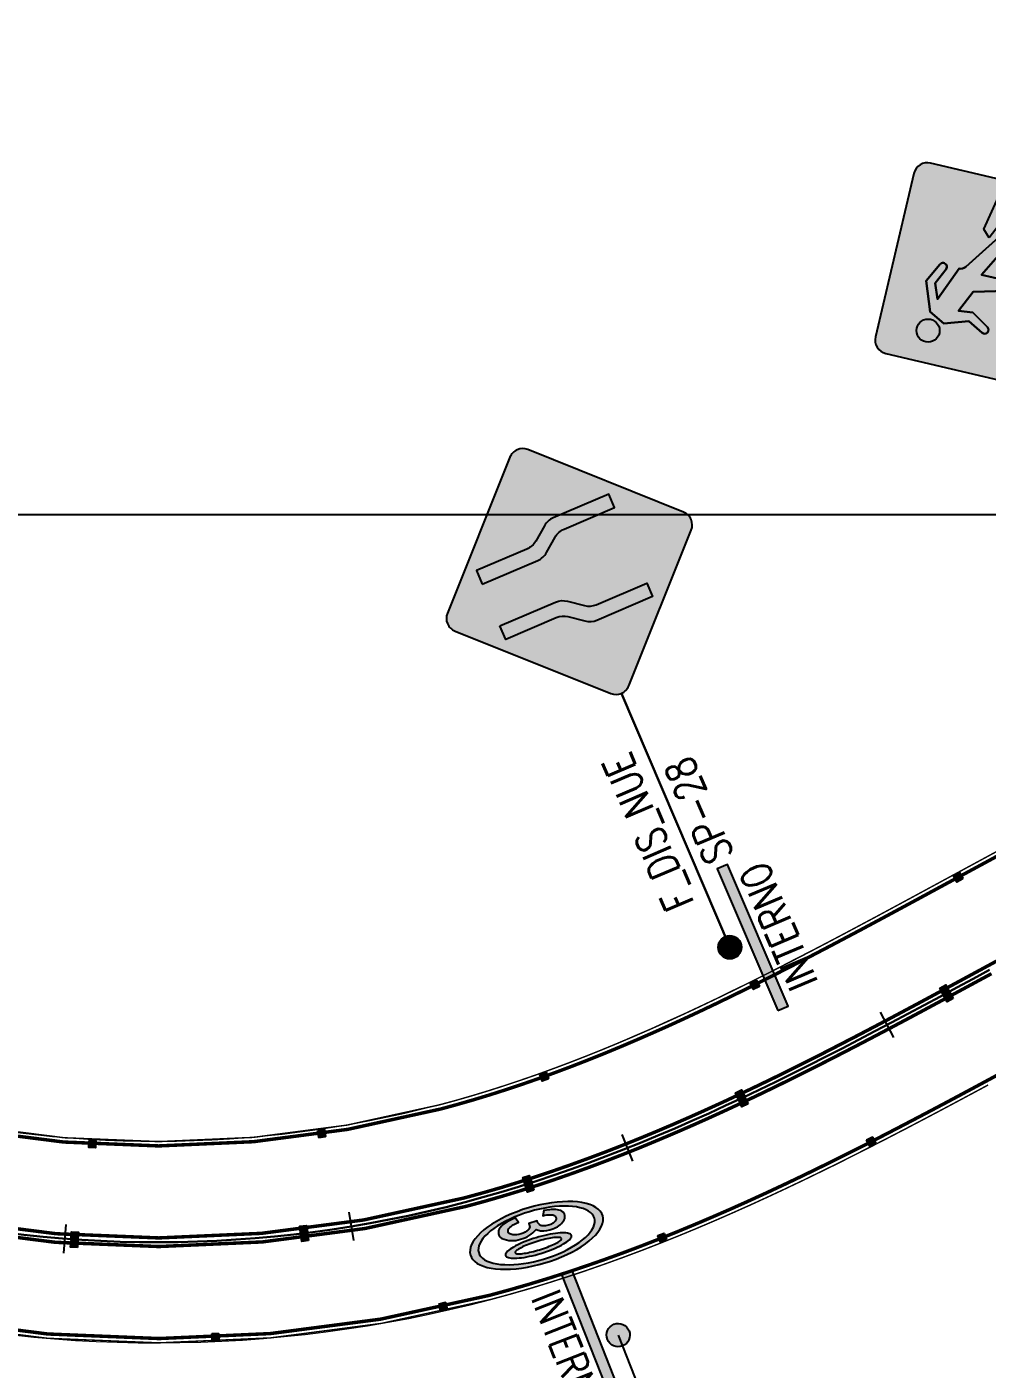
# Model space of a CAD drawing. Header units: metres. Extents: x 5050567 to 5051779, y 2427177 to 2427777.
# Drawn here: x 5051207.36 to 5051240.76, y 2427320.28 to 2427366.96 of the extents above; entities that cross this region are included whole.
import ezdxf
from ezdxf.enums import TextEntityAlignment as Align

# ---------------------------------------------------------------- set-up
doc = ezdxf.new("R2010")
doc.units = ezdxf.units.M
for name, color, linetype in [('C-ROAD-EJE PROYECTADO', 1, 'Continuous'), ('CVD-ALI-STA-MIN-CD', 7, 'Continuous'), ('FILL_NEGRO', 250, 'Continuous'), ('GEN-COORD-IMPAR', 8, 'Continuous'), ('GEN-COORD-PAR', 8, 'Continuous'), ('Sen_Horizontal', 250, 'Continuous'), ('Sen_Vert_Preventivas', 7, 'Continuous'), ('Sen_Vert_Reglamentarias', 7, 'Continuous'), ('SPI-C-ROAD-CNTR-N', 1, 'Continuous'), ('TACHAS', 7, 'Continuous')]:
    doc.layers.add(name, color=color, linetype=linetype)
doc.layers.add('SEN_BASE_DEM', color=7, linetype='Continuous', lineweight=13, true_color=0xffffff)
doc.styles.add('TEXTO_ACCION_FASE', font='romans.shx', dxfattribs={"width": 0.8})
doc.styles.add('TEXTO_SI-26', font='ARIALNB.TTF', dxfattribs={"width": 1.3, "height": 1})

# ---------------------------------------------------------------- blocks, each defined once
blk = doc.blocks.new('th-')
at = {"layer": 'TACHAS', "true_color": 0xffffff}
h = blk.add_hatch(color=7, dxfattribs=at)
h.dxf.hatch_style = 1
h.paths.add_polyline_path([(0, -0.118), (-0.236, -0.118), (-0.236, 0.118), (0, 0.118)])
at = {"layer": 'TACHAS'}
for points in [[(-0.005, 0.112), (-0.076, 0.102), (-0.076, 0.015), (-0.074, 0.013), (-0.005, 0.004)], [(-0.005, -0.002), (-0.076, 0.008), (-0.076, -0.081), (-0.005, -0.11)]]:
    blk.add_hatch(color=1, dxfattribs=at).paths.add_polyline_path(points)
at = {"layer": 'TACHAS', "color": 7, "lineweight": 0, "ltscale": 10}
blk.add_line((-0.076, 0.015), (-0.074, 0.013), dxfattribs=at)
at = {"layer": 'TACHAS', "color": 18, "lineweight": 30, "true_color": 0x000000}
blk.add_lwpolyline([(0, -0.118), (-0.236, -0.118), (-0.236, 0.118), (0, 0.118)], close=True, dxfattribs=at)
at = {"layer": 'TACHAS', "color": 18, "lineweight": 5, "true_color": 0x000000, "const_width": 0.0004}
for points in [[(-0.236, -0.118), (0, -0.118), (0, 0.118), (-0.236, 0.118)], [(-0.082, 0.107), (-0.154, 0.107), (-0.154, -0.085), (-0.082, -0.085)], [(-0.076, -0.081), (-0.005, -0.11), (-0.005, -0.002), (-0.076, 0.008)]]:
    blk.add_lwpolyline(points, close=True, dxfattribs=at)
at = {"layer": 'TACHAS', "color": 18, "lineweight": 5, "true_color": 0x000000}
for points, const_width in [([(-0.236, 0.118), (-0.154, 0.107)], 0.0004), ([(-0.231, 0.112), (-0.231, 0.004)], 0.000182), ([(-0.16, 0.102), (-0.16, 0.004), (-0.231, 0.004)], 0.0004), ([(0, 0.118), (-0.082, 0.107)], 0.0004), ([(-0.005, 0.004), (-0.005, 0.112), (-0.076, 0.102), (-0.076, 0.013), (-0.005, 0.004)], 0.0004), ([(-0.231, -0.11), (-0.231, -0.002), (-0.16, -0.002), (-0.16, -0.081)], 0.0004), ([(-0.231, -0.11), (-0.16, -0.081)], 0.0004), ([(0, -0.118), (-0.082, -0.085)], 0.0004)]:
    blk.add_lwpolyline(points, dxfattribs=dict(at, const_width=const_width))
for points in [[(-0.231, 0.112, 0.0004, 0.0004, 0), (-0.16, 0.102, 0.000182, 0.000182, 0)], [(-0.236, -0.118, 0.0004, 0.0004, 0), (-0.154, -0.085, 0.000182, 0.000182, 0)]]:
    blk.add_lwpolyline(points, format="xyseb", dxfattribs=at)
blk = doc.blocks.new('THAD')
at = {"layer": 'TACHAS'}
h = blk.add_hatch(color=50, dxfattribs=at)
h.paths.add_polyline_path([(-0.118, 0.261), (-0.118, 0.025), (0.118, 0.025), (0.118, 0.261), (0.036, 0.25), (0.036, 0.058), (-0.036, 0.058), (-0.036, 0.25)])
h.paths.add_polyline_path([(-0.042, 0.245), (-0.042, 0.146), (-0.113, 0.146), (-0.113, 0.254)], flags=16)
h.paths.add_polyline_path([(0.042, 0.245), (0.113, 0.254), (0.113, 0.146), (0.042, 0.156)], flags=16)
h.paths.add_polyline_path([(-0.042, 0.141), (-0.042, 0.061), (-0.113, 0.033), (-0.113, 0.141)], flags=16)
h.paths.add_polyline_path([(0.042, 0.15), (0.113, 0.141), (0.113, 0.033), (0.042, 0.061)], flags=16)
for color, points in [(50, [(0.036, 0.25), (0.118, 0.261), (-0.118, 0.261), (-0.036, 0.25)]), (40, [(-0.113, 0.146), (-0.042, 0.146), (-0.042, 0.245), (-0.113, 0.254)]), (40, [(-0.042, 0.141), (-0.113, 0.141), (-0.113, 0.033), (-0.042, 0.061)]), (40, [(0.042, 0.245), (0.042, 0.157), (0.044, 0.156), (0.113, 0.146), (0.113, 0.254)]), (40, [(0.042, 0.15), (0.042, 0.061), (0.113, 0.033), (0.113, 0.141)]), (50, [(0.036, -0.05), (0.118, -0.039), (-0.118, -0.039), (-0.036, -0.05)]), (40, [(-0.113, -0.154), (-0.042, -0.154), (-0.042, -0.055), (-0.113, -0.046)]), (40, [(-0.042, -0.159), (-0.113, -0.159), (-0.113, -0.267), (-0.042, -0.239)]), (40, [(0.042, -0.055), (0.042, -0.143), (0.044, -0.144), (0.113, -0.154), (0.113, -0.046)]), (40, [(0.042, -0.15), (0.042, -0.239), (0.113, -0.267), (0.113, -0.159)])]:
    blk.add_hatch(color=color, dxfattribs=at).paths.add_polyline_path(points)
for points in [[(-0.036, 0.25), (-0.036, 0.058), (0.036, 0.058), (0.036, 0.25)], [(-0.036, -0.05), (-0.036, -0.242), (0.036, -0.242), (0.036, -0.05)]]:
    blk.add_hatch(color=50, dxfattribs=at).paths.add_polyline_path(points, flags=17)
h = blk.add_hatch(color=50, dxfattribs=at)
h.paths.add_polyline_path([(-0.118, -0.039), (-0.118, -0.275), (0.118, -0.275), (0.118, -0.039), (0.036, -0.05), (0.036, -0.242), (-0.036, -0.242), (-0.036, -0.05)])
h.paths.add_polyline_path([(-0.042, -0.055), (-0.042, -0.154), (-0.113, -0.154), (-0.113, -0.046)], flags=16)
h.paths.add_polyline_path([(0.042, -0.055), (0.113, -0.046), (0.113, -0.154), (0.042, -0.144)], flags=16)
h.paths.add_polyline_path([(-0.042, -0.159), (-0.042, -0.239), (-0.113, -0.267), (-0.113, -0.159)], flags=16)
h.paths.add_polyline_path([(0.042, -0.15), (0.113, -0.159), (0.113, -0.267), (0.042, -0.239)], flags=16)
at = {"layer": 'TACHAS', "color": 7, "lineweight": 0, "ltscale": 10}
for p, q in [((0.042, 0.157), (0.044, 0.156)), ((0.042, -0.143), (0.044, -0.144))]:
    blk.add_line(p, q, dxfattribs=at)
at = {"layer": 'TACHAS', "color": 7, "true_color": 0xffffff}
for points in [[(0.118, 0.025), (-0.118, 0.025), (-0.118, 0.261), (0.118, 0.261)], [(0.118, -0.275), (-0.118, -0.275), (-0.118, -0.039), (0.118, -0.039)]]:
    blk.add_lwpolyline(points, close=True, dxfattribs=at)
at = {"layer": 'TACHAS', "color": 18, "lineweight": 0, "true_color": 0x000000, "const_width": 0.0004}
for points in [[(-0.118, 0.025), (0.118, 0.025), (0.118, 0.261), (-0.118, 0.261)], [(0.036, 0.25), (-0.036, 0.25), (-0.036, 0.058), (0.036, 0.058)], [(0.042, 0.061), (0.113, 0.033), (0.113, 0.141), (0.042, 0.15)], [(-0.118, -0.275), (0.118, -0.275), (0.118, -0.039), (-0.118, -0.039)], [(0.036, -0.05), (-0.036, -0.05), (-0.036, -0.242), (0.036, -0.242)], [(0.042, -0.239), (0.113, -0.267), (0.113, -0.159), (0.042, -0.15)]]:
    blk.add_lwpolyline(points, close=True, dxfattribs=at)
for points in [[(-0.118, 0.261), (-0.036, 0.25)], [(-0.118, 0.025), (-0.036, 0.058)], [(-0.042, 0.245), (-0.042, 0.146), (-0.113, 0.146)], [(-0.113, 0.033), (-0.113, 0.141), (-0.042, 0.141), (-0.042, 0.061)], [(-0.113, 0.033), (-0.042, 0.061)], [(0.118, 0.261), (0.036, 0.25)], [(0.118, 0.025), (0.036, 0.058)], [(0.113, 0.146), (0.113, 0.254), (0.042, 0.245), (0.042, 0.156), (0.113, 0.146)], [(-0.118, -0.039), (-0.036, -0.05)], [(-0.118, -0.275), (-0.036, -0.242)], [(-0.042, -0.055), (-0.042, -0.154), (-0.113, -0.154)], [(-0.113, -0.267), (-0.113, -0.159), (-0.042, -0.159), (-0.042, -0.239)], [(-0.113, -0.267), (-0.042, -0.239)], [(0.118, -0.039), (0.036, -0.05)], [(0.118, -0.275), (0.036, -0.242)], [(0.113, -0.154), (0.113, -0.046), (0.042, -0.055), (0.042, -0.144), (0.113, -0.154)]]:
    blk.add_lwpolyline(points, dxfattribs=at)
at = {"layer": 'TACHAS', "color": 18, "lineweight": 0, "true_color": 0x000000}
for points in [[(-0.113, 0.254, 0.0004, 0.0004, 0), (-0.042, 0.245, 0.000182, 0.000182, 0)], [(-0.113, -0.046, 0.0004, 0.0004, 0), (-0.042, -0.055, 0.000182, 0.000182, 0)]]:
    blk.add_lwpolyline(points, format="xyseb", dxfattribs=at)
blk = doc.blocks.new('*U71')
h = blk.add_hatch(color=1)
edge = h.paths.add_edge_path(flags=17)
edge.add_arc((21.638, -0.001), 4.717, 0, 360)
edge = h.paths.add_edge_path()
edge.add_arc((21.638, -0.001), 5.967, 0, 360)
at = {"true_color": 0xffffff}
blk.add_hatch(color=7, dxfattribs=at).paths.add_polyline_path([(16.921, -0.001, 1), (26.354, -0.001, 1)])
h = blk.add_hatch(color=250)
edge = h.paths.add_edge_path()
edge.add_ellipse((0, 0), major_axis=(-0.358, 0.358), ratio=1, start_angle=225, end_angle=225)
blk.add_hatch(color=250).paths.add_polyline_path([(3.351, -0.833), (-3.351, -0.833), (-3.351, -1.326), (3.351, -1.326)])
at = {"color": 250}
blk.add_lwpolyline([(0, 0), (15.671, 0)], dxfattribs=at)
blk.add_lwpolyline([(-3.351, -0.833), (-3.351, -1.326), (3.351, -1.326), (3.351, -0.833)], close=True, dxfattribs=at)
at = {"color": 1}
for radius in [5.967, 4.717]:
    blk.add_circle((21.638, -0.001), radius, dxfattribs=at)
at = {"color": 250}
blk.add_ellipse((0, 0), major_axis=(-0.358, 0.358), ratio=1, start_param=3.926991, end_param=10.210176, dxfattribs=at)
at = {"style": 'TEXTO_ACCION_FASE', "width": 0.8}
blk.add_text('SR-30', height=1.3, dxfattribs=at).set_placement((7.835, -1.2), align=Align.MIDDLE_CENTER)
for tag, p in [('FASE_ACCION', (7.835, 1.396)), ('INTERNO', (0, -2.3))]:
    blk.add_attdef(tag, text='', height=1.3, dxfattribs=at).set_placement(p, align=Align.MIDDLE_CENTER)
at = {"color": 18, "true_color": 0x000000, "style": 'TEXTO_SI-26'}
blk.add_attdef('VELOCIDAD', text='', height=4, dxfattribs=at).set_placement((21.638, -0.001), align=Align.MIDDLE_CENTER)
blk = doc.blocks.new('*U67')
at = {"layer": 'Sen_Horizontal', "true_color": 0xffffff}
h = blk.add_hatch(color=7, dxfattribs=at)
h.dxf.hatch_style = 1
edge = h.paths.add_edge_path()
edge.add_ellipse((115.884, -301.366), major_axis=(0, 2.4), ratio=0.416667, start_angle=0, end_angle=360)
edge = h.paths.add_edge_path(flags=16)
edge.add_ellipse((115.884, -301.366), major_axis=(0, 2.1), ratio=0.409524, start_angle=0, end_angle=360)
h = blk.add_hatch(color=7, dxfattribs=at)
h.dxf.hatch_style = 1
h.paths.add_polyline_path([(115.327, -300.279, 0.130438), (115.158, -300.674), (115.128, -300.877), (115.291, -300.963, -0.099594), (115.336, -300.685, -0.165481), (115.402, -300.575, -0.463084), (115.595, -300.608, -0.196124), (115.65, -300.972, -0.134825), (115.595, -301.127, -0.207634), (115.406, -301.206), (115.407, -301.503), (115.529, -301.502, -0.182748), (115.639, -301.643, -0.090865), (115.674, -301.943, -0.117347), (115.591, -302.214, -0.570181), (115.374, -302.215, -0.140071), (115.275, -301.843), (115.105, -301.897, 0.157921), (115.273, -302.509, 0.462048), (115.638, -302.554, 0.196833), (115.85, -301.938, 0.174044), (115.679, -301.325, 0.086903), (115.769, -301.185, 0.104817), (115.823, -300.759, 0.185427), (115.666, -300.323, 0.437986)])
h.paths.add_polyline_path([(116.114, -300.317), (116.092, -300.366), (116.071, -300.422), (116.052, -300.486), (116.034, -300.556), (116.018, -300.633), (116.003, -300.716), (115.99, -300.804), (115.979, -300.897), (115.97, -300.994), (115.963, -301.093), (115.958, -301.195), (115.956, -301.299), (115.955, -301.403), (115.957, -301.507), (115.961, -301.611), (115.967, -301.713), (115.975, -301.812), (115.985, -301.909), (115.997, -302.001), (116.011, -302.089), (116.026, -302.172), (116.043, -302.249), (116.062, -302.319), (116.082, -302.383), (116.104, -302.439), (116.126, -302.487), (116.149, -302.527), (116.173, -302.558), (116.198, -302.581), (116.222, -302.594), (116.247, -302.598), (116.272, -302.594), (116.297, -302.58), (116.321, -302.557), (116.344, -302.526), (116.367, -302.486), (116.389, -302.437), (116.41, -302.381), (116.429, -302.317), (116.447, -302.247), (116.463, -302.17), (116.478, -302.087), (116.491, -301.999), (116.502, -301.906), (116.511, -301.809), (116.518, -301.71), (116.523, -301.608), (116.525, -301.504), (116.526, -301.4), (116.524, -301.296), (116.52, -301.192), (116.514, -301.09), (116.506, -300.991), (116.496, -300.894), (116.484, -300.802), (116.47, -300.714), (116.455, -300.631), (116.437, -300.554), (116.419, -300.484), (116.399, -300.42), (116.377, -300.364), (116.355, -300.316), (116.332, -300.276), (116.308, -300.245), (116.283, -300.222), (116.259, -300.209), (116.234, -300.205), (116.209, -300.209), (116.184, -300.223), (116.16, -300.246), (116.137, -300.277)])
h.paths.add_polyline_path([(116.254, -300.57), (116.28, -300.601), (116.298, -300.644), (116.31, -300.677), (116.321, -300.717), (116.332, -300.762), (116.342, -300.811), (116.351, -300.865), (116.359, -300.924), (116.367, -300.986), (116.374, -301.051), (116.379, -301.119), (116.383, -301.189), (116.387, -301.261), (116.389, -301.334), (116.39, -301.407), (116.39, -301.481), (116.389, -301.554), (116.387, -301.625), (116.383, -301.696), (116.379, -301.764), (116.373, -301.829), (116.367, -301.891), (116.359, -301.949), (116.351, -302.004), (116.342, -302.054), (116.332, -302.098), (116.315, -302.158), (116.292, -302.215), (116.26, -302.255), (116.227, -302.247), (116.201, -302.215), (116.183, -302.173), (116.171, -302.139), (116.16, -302.1), (116.149, -302.055), (116.139, -302.005), (116.13, -301.951), (116.121, -301.893), (116.114, -301.831), (116.107, -301.766), (116.102, -301.698), (116.097, -301.628), (116.094, -301.556), (116.092, -301.483), (116.091, -301.409), (116.091, -301.336), (116.092, -301.263), (116.094, -301.191), (116.097, -301.121), (116.102, -301.053), (116.107, -300.988), (116.114, -300.926), (116.122, -300.867), (116.13, -300.813), (116.139, -300.763), (116.149, -300.718), (116.165, -300.659), (116.189, -300.602), (116.221, -300.562)], flags=16)
at = {"layer": 'Sen_Horizontal', "color": 18, "true_color": 0x000000}
for points in [[(115.884, -298.966), (115.797, -298.975), (115.71, -299.002), (115.625, -299.047), (115.542, -299.11), (115.461, -299.191), (115.384, -299.287), (115.31, -299.4), (115.241, -299.527), (115.177, -299.669), (115.118, -299.823), (115.065, -299.989), (115.018, -300.166), (114.977, -300.351), (114.944, -300.545), (114.918, -300.744), (114.899, -300.949), (114.887, -301.156), (114.884, -301.366), (114.887, -301.575), (114.899, -301.782), (114.918, -301.987), (114.944, -302.187), (114.977, -302.38), (115.018, -302.566), (115.065, -302.742), (115.118, -302.908), (115.177, -303.063), (115.241, -303.204), (115.31, -303.332), (115.384, -303.444), (115.461, -303.541), (115.542, -303.621), (115.625, -303.684), (115.71, -303.729), (115.797, -303.757), (115.884, -303.766), (115.971, -303.757), (116.057, -303.729), (116.142, -303.684), (116.226, -303.621), (116.306, -303.541), (116.384, -303.444), (116.457, -303.332), (116.526, -303.204), (116.591, -303.063), (116.65, -302.908), (116.703, -302.742), (116.75, -302.566), (116.79, -302.38), (116.823, -302.187), (116.85, -301.987), (116.868, -301.782), (116.88, -301.575), (116.884, -301.366), (116.88, -301.156), (116.868, -300.949), (116.85, -300.744), (116.823, -300.545), (116.79, -300.351), (116.75, -300.166), (116.703, -299.989), (116.65, -299.823), (116.591, -299.669), (116.526, -299.527), (116.457, -299.4), (116.384, -299.287), (116.306, -299.191), (116.226, -299.11), (116.142, -299.047), (116.057, -299.002), (115.971, -298.975), (115.884, -298.966)], [(115.884, -299.266), (115.809, -299.274), (115.734, -299.298), (115.661, -299.337), (115.59, -299.392), (115.52, -299.462), (115.454, -299.547), (115.39, -299.645), (115.331, -299.757), (115.276, -299.881), (115.225, -300.016), (115.179, -300.161), (115.139, -300.316), (115.104, -300.478), (115.076, -300.647), (115.053, -300.822), (115.037, -301.001), (115.027, -301.183), (115.024, -301.366), (115.027, -301.549), (115.037, -301.73), (115.053, -301.909), (115.076, -302.084), (115.104, -302.253), (115.139, -302.416), (115.179, -302.57), (115.225, -302.716), (115.276, -302.851), (115.331, -302.974), (115.39, -303.086), (115.454, -303.184), (115.52, -303.269), (115.59, -303.339), (115.661, -303.394), (115.734, -303.434), (115.809, -303.458), (115.884, -303.466), (115.959, -303.458), (116.033, -303.434), (116.106, -303.394), (116.178, -303.339), (116.247, -303.269), (116.314, -303.184), (116.377, -303.086), (116.436, -302.974), (116.492, -302.851), (116.542, -302.716), (116.588, -302.57), (116.628, -302.416), (116.663, -302.253), (116.692, -302.084), (116.714, -301.909), (116.731, -301.73), (116.74, -301.549), (116.744, -301.366), (116.74, -301.183), (116.731, -301.001), (116.714, -300.822), (116.692, -300.647), (116.663, -300.478), (116.628, -300.316), (116.588, -300.161), (116.542, -300.016), (116.492, -299.881), (116.436, -299.757), (116.377, -299.645), (116.314, -299.547), (116.247, -299.462), (116.178, -299.392), (116.106, -299.337), (116.033, -299.298), (115.959, -299.274), (115.884, -299.266)], [(116.234, -300.205), (116.209, -300.209), (116.184, -300.223), (116.16, -300.246), (116.137, -300.277), (116.114, -300.317), (116.092, -300.366), (116.071, -300.422), (116.052, -300.486), (116.034, -300.556), (116.018, -300.633), (116.003, -300.716), (115.99, -300.804), (115.979, -300.897), (115.97, -300.994), (115.963, -301.093), (115.958, -301.195), (115.956, -301.299), (115.955, -301.403), (115.957, -301.507), (115.961, -301.611), (115.967, -301.713), (115.975, -301.812), (115.985, -301.909), (115.997, -302.001), (116.011, -302.089), (116.026, -302.172), (116.043, -302.249), (116.062, -302.319), (116.082, -302.383), (116.104, -302.439), (116.126, -302.487), (116.149, -302.527), (116.173, -302.558), (116.198, -302.581), (116.222, -302.594), (116.247, -302.598), (116.272, -302.594), (116.297, -302.58), (116.321, -302.557), (116.344, -302.526), (116.367, -302.486), (116.389, -302.437), (116.41, -302.381), (116.429, -302.317), (116.447, -302.247), (116.463, -302.17), (116.478, -302.087), (116.491, -301.999), (116.502, -301.906), (116.511, -301.809), (116.518, -301.71), (116.523, -301.608), (116.525, -301.504), (116.526, -301.4), (116.524, -301.296), (116.52, -301.192), (116.514, -301.09), (116.506, -300.991), (116.496, -300.894), (116.484, -300.802), (116.47, -300.714), (116.455, -300.631), (116.437, -300.554), (116.419, -300.484), (116.399, -300.42), (116.377, -300.364), (116.355, -300.316), (116.332, -300.276), (116.308, -300.245), (116.283, -300.222), (116.259, -300.209), (116.234, -300.205)], [(116.234, -300.565), (116.221, -300.568), (116.208, -300.578), (116.195, -300.594), (116.183, -300.616), (116.171, -300.644), (116.16, -300.679), (116.149, -300.718), (116.139, -300.763), (116.13, -300.813), (116.122, -300.867), (116.114, -300.926), (116.107, -300.988), (116.102, -301.053), (116.097, -301.121), (116.094, -301.191), (116.092, -301.263), (116.091, -301.336), (116.091, -301.409), (116.092, -301.483), (116.094, -301.556), (116.097, -301.628), (116.102, -301.698), (116.107, -301.766), (116.114, -301.831), (116.121, -301.893), (116.13, -301.951), (116.139, -302.005), (116.149, -302.055), (116.16, -302.1), (116.171, -302.139), (116.183, -302.173), (116.195, -302.201), (116.208, -302.223), (116.221, -302.239), (116.234, -302.248), (116.247, -302.252), (116.26, -302.248), (116.273, -302.239), (116.285, -302.223), (116.298, -302.2), (116.31, -302.172), (116.321, -302.138), (116.332, -302.098), (116.342, -302.054), (116.351, -302.004), (116.359, -301.949), (116.367, -301.891), (116.373, -301.829), (116.379, -301.764), (116.383, -301.696), (116.387, -301.625), (116.389, -301.554), (116.39, -301.481), (116.39, -301.407), (116.389, -301.334), (116.387, -301.261), (116.383, -301.189), (116.379, -301.119), (116.374, -301.051), (116.367, -300.986), (116.359, -300.924), (116.351, -300.865), (116.342, -300.811), (116.332, -300.762), (116.321, -300.717), (116.31, -300.677), (116.298, -300.644), (116.286, -300.615), (116.273, -300.593), (116.26, -300.578), (116.247, -300.568), (116.234, -300.565)]]:
    blk.add_lwpolyline(points, dxfattribs=at)
blk.add_lwpolyline([(115.336, -300.685, -0.165481), (115.402, -300.575, -0.463084), (115.595, -300.608, -0.196124), (115.65, -300.972, -0.134825), (115.595, -301.127, -0.207634), (115.406, -301.206), (115.407, -301.503), (115.529, -301.502, -0.182748), (115.639, -301.643, -0.090865), (115.674, -301.943, -0.117347), (115.591, -302.214, -0.570181), (115.374, -302.215, -0.140071), (115.275, -301.843), (115.105, -301.897, 0.157921), (115.273, -302.509, 0.462048), (115.638, -302.554, 0.196833), (115.85, -301.938, 0.174044), (115.679, -301.325, 0.086903), (115.769, -301.185, 0.104817), (115.823, -300.759, 0.185427), (115.666, -300.323, 0.437986), (115.327, -300.279, 0.130438), (115.158, -300.674), (115.128, -300.877), (115.291, -300.963, -0.099594)], format="xyb", close=True, dxfattribs=at)
blk = doc.blocks.new('*U80')
h = blk.add_hatch(color=60)
edge = h.paths.add_edge_path()
edge.add_line((21.857, -5.586), (27.019, -0.424))
edge.add_arc((26.594, 0), 0.6, 315, 405)
edge.add_line((27.019, 0.424), (21.857, 5.586))
edge.add_arc((21.432, 5.162), 0.6, 45, 135)
edge.add_line((21.008, 5.586), (15.846, 0.424))
edge.add_arc((16.271, 0), 0.6, 135, 225)
edge.add_line((15.846, -0.424), (21.008, -5.586))
edge.add_arc((21.432, -5.162), 0.6, 225, 315)
at = {"true_color": 0x000000}
h = blk.add_hatch(color=18, dxfattribs=at)
edge = h.paths.add_edge_path()
edge.add_line((21.751, -5.48), (26.913, -0.318))
edge.add_arc((26.594, 0), 0.45, 315, 405)
edge.add_line((26.913, 0.318), (21.751, 5.48))
edge.add_arc((21.432, 5.162), 0.45, 45, 135)
edge.add_line((21.114, 5.48), (15.952, 0.318))
edge.add_arc((16.271, 0), 0.45, 135, 225)
edge.add_line((15.952, -0.318), (21.114, -5.48))
edge.add_arc((21.432, -5.162), 0.45, 225, 315)
edge = h.paths.add_edge_path(flags=16)
edge.add_line((21.645, -5.374), (26.806, -0.212))
edge.add_arc((26.594, 0), 0.3, 315, 405)
edge.add_line((26.806, 0.212), (21.645, 5.374))
edge.add_arc((21.432, 5.162), 0.3, 45, 135)
edge.add_line((21.22, 5.374), (16.058, 0.212))
edge.add_arc((16.271, 0), 0.3, 135, 225)
edge.add_line((16.058, -0.212), (21.22, -5.374))
edge.add_arc((21.432, -5.162), 0.3, 225, 315)
h = blk.add_hatch(color=18, dxfattribs=at)
h.dxf.hatch_style = 1
h.paths.add_polyline_path([(21.725, -0.884), (21.273, -0.884), (20.99, -2.437), (22.034, -2.437)])
h.paths.add_polyline_path([(20.033, -0.884), (19.581, -0.884), (18.516, -2.437), (19.421, -2.437)])
h.paths.add_polyline_path([(20.56, -0.324), (20.163, -1.771, 0.997199), (20.599, -1.892), (20.995, -0.503), (21.723, 0.253), (22.395, -1.969, 0.882504), (22.806, -1.757), (22.376, 0.65, -0.255829), (22.469, 0.927), (21.837, 2.428), (22.47, 2.154), (22.745, 1.426, 1.015183), (23.057, 1.549), (22.764, 2.437), (21.525, 2.995), (20.778, 2.75), (20.295, 1.776), (19.567, 1.549, 0.963874), (19.654, 1.228), (20.532, 1.426), (20.91, 1.917), (21.288, 0.943)])
h.paths.add_polyline_path([(23.5, -2.437), (24.395, -2.437), (23.366, -0.884), (22.914, -0.884)])
h.paths.add_polyline_path([(20.379, 3.498, 1), (21.385, 3.498, 1)])
h = blk.add_hatch(color=250)
edge = h.paths.add_edge_path()
edge.add_ellipse((0, 0), major_axis=(-0.358, 0.358), ratio=1, start_angle=225, end_angle=225)
blk.add_hatch(color=250).paths.add_polyline_path([(3.351, -0.833), (-3.351, -0.833), (-3.351, -1.326), (3.351, -1.326)])
h = blk.add_hatch(color=60)
h.dxf.hatch_style = 1
edge = h.paths.add_edge_path()
edge.add_line((18.761, -6.184), (18.761, -10.963))
edge.add_arc((19.183, -10.963), 0.422, 180, 270)
edge.add_line((19.183, -11.385), (23.682, -11.385))
edge.add_arc((23.682, -10.963), 0.422, 270, 360)
edge.add_line((24.103, -10.963), (24.103, -6.184))
edge.add_arc((23.682, -6.184), 0.422, 0, 90)
edge.add_line((23.682, -5.762), (19.183, -5.762))
edge.add_arc((19.183, -6.184), 0.422, 90, 180)
edge = h.paths.add_edge_path(flags=16)
edge.add_line((18.902, -6.184), (18.902, -10.963))
edge.add_arc((19.183, -10.963), 0.281, 180, 270)
edge.add_line((19.183, -11.245), (23.682, -11.245))
edge.add_arc((23.682, -10.963), 0.281, 270, 360)
edge.add_line((23.963, -10.963), (23.963, -6.184))
edge.add_arc((23.682, -6.184), 0.281, 360, 450)
edge.add_line((23.682, -5.902), (19.183, -5.902))
edge.add_arc((19.183, -6.184), 0.281, 90, 180)
edge = h.paths.add_edge_path(flags=0)
edge.add_line((19.043, -6.184), (19.043, -10.963))
edge.add_arc((19.183, -10.963), 0.141, 180, 270)
edge.add_line((19.183, -11.104), (23.682, -11.104))
edge.add_arc((23.682, -10.963), 0.141, 270, 360)
edge.add_line((23.822, -10.963), (23.822, -6.184))
edge.add_arc((23.682, -6.184), 0.141, 360, 450)
edge.add_line((23.682, -6.043), (19.183, -6.043))
edge.add_arc((19.183, -6.184), 0.141, 90, 180)
edge = h.paths.add_edge_path(flags=0)
edge.add_line((22.369, -8.174), (22.066, -7.72))
edge.add_line((22.066, -7.72), (21.495, -8.102))
edge.add_line((21.495, -8.102), (21.23, -7.586))
edge.add_arc((21.134, -7.622), 0.103, 20.48021, 157.52143)
edge.add_line((21.039, -7.582), (20.193, -9.628))
edge.add_line((20.193, -9.628), (22.407, -9.628))
edge.add_arc((22.407, -9.525), 0.103, 270, 407.04123)
edge.add_line((22.477, -9.45), (22.101, -9.009))
edge.add_line((22.101, -9.009), (22.672, -8.627))
edge.add_line((22.672, -8.627), (22.369, -8.174))
h = blk.add_hatch(color=0)
h.dxf.hatch_style = 1
edge = h.paths.add_edge_path(flags=0)
edge.add_line((22.369, -8.174), (22.066, -7.72))
edge.add_line((22.066, -7.72), (21.495, -8.102))
edge.add_line((21.495, -8.102), (21.23, -7.586))
edge.add_arc((21.134, -7.622), 0.103, 20.48021, 157.52143)
edge.add_line((21.039, -7.582), (20.193, -9.628))
edge.add_line((20.193, -9.628), (22.407, -9.628))
edge.add_arc((22.407, -9.525), 0.103, 270, 407.04123)
edge.add_line((22.477, -9.45), (22.101, -9.009))
edge.add_line((22.101, -9.009), (22.672, -8.627))
edge.add_line((22.672, -8.627), (22.369, -8.174))
edge = h.paths.add_edge_path(flags=16)
edge.add_line((19.043, -6.184), (19.043, -10.963))
edge.add_arc((19.183, -10.963), 0.141, 180, 270)
edge.add_line((19.183, -11.104), (23.682, -11.104))
edge.add_arc((23.682, -10.963), 0.141, 270, 360)
edge.add_line((23.822, -10.963), (23.822, -6.184))
edge.add_arc((23.682, -6.184), 0.141, 360, 450)
edge.add_line((23.682, -6.043), (19.183, -6.043))
edge.add_arc((19.183, -6.184), 0.141, 90, 180)
edge = h.paths.add_edge_path()
edge.add_line((18.902, -6.184), (18.902, -10.963))
edge.add_arc((19.183, -10.963), 0.281, 180, 270)
edge.add_line((19.183, -11.245), (23.682, -11.245))
edge.add_arc((23.682, -10.963), 0.281, 270, 360)
edge.add_line((23.963, -10.963), (23.963, -6.184))
edge.add_arc((23.682, -6.184), 0.281, 360, 450)
edge.add_line((23.682, -5.902), (19.183, -5.902))
edge.add_arc((19.183, -6.184), 0.281, 90, 180)
h = blk.add_hatch(color=60)
h.dxf.hatch_style = 1
edge = h.paths.add_edge_path()
edge.add_line((19.043, -6.184), (19.043, -10.963))
edge.add_arc((19.183, -10.963), 0.141, 180, 270)
edge.add_line((19.183, -11.104), (23.682, -11.104))
edge.add_arc((23.682, -10.963), 0.141, 270, 360)
edge.add_line((23.822, -10.963), (23.822, -6.184))
edge.add_arc((23.682, -6.184), 0.141, 360, 450)
edge.add_line((23.682, -6.043), (19.183, -6.043))
edge.add_arc((19.183, -6.184), 0.141, 90, 180)
h = blk.add_hatch(color=0)
h.dxf.hatch_style = 1
edge = h.paths.add_edge_path()
edge.add_line((22.369, -8.174), (22.066, -7.72))
edge.add_line((22.066, -7.72), (21.495, -8.102))
edge.add_line((21.495, -8.102), (21.23, -7.586))
edge.add_arc((21.134, -7.622), 0.103, 20.48021, 157.52143)
edge.add_line((21.039, -7.582), (20.193, -9.628))
edge.add_line((20.193, -9.628), (22.407, -9.628))
edge.add_arc((22.407, -9.525), 0.103, 270, 407.04123)
edge.add_line((22.477, -9.45), (22.101, -9.009))
edge.add_line((22.101, -9.009), (22.672, -8.627))
edge.add_line((22.672, -8.627), (22.369, -8.174))
at = {"color": 18, "linetype": 'Continuous', "lineweight": -3, "true_color": 0x000000}
blk.add_lwpolyline([(21.008, -5.586, 0.414214), (21.857, -5.586), (27.019, -0.424, 0.414214), (27.019, 0.424), (21.857, 5.586, 0.414214), (21.008, 5.586), (15.846, 0.424, 0.414214), (15.846, -0.424)], format="xyb", close=True, dxfattribs=at)
at = {"color": 18, "true_color": 0x000000}
blk.add_lwpolyline([(19.567, 1.549), (20.295, 1.776), (20.778, 2.75), (21.525, 2.995), (22.764, 2.437), (23.057, 1.549, -1.015183), (22.745, 1.426), (22.47, 2.154), (21.837, 2.428), (22.469, 0.927, 0.255829), (22.376, 0.65), (22.82, -1.837, -0.737711), (22.395, -1.969), (21.723, 0.253), (20.995, -0.503), (20.598, -1.893, -0.99476), (20.163, -1.771), (20.56, -0.324), (21.288, 0.943), (20.91, 1.917), (20.532, 1.426), (19.653, 1.227, -0.960816), (19.567, 1.549)], format="xyb", close=True, dxfattribs=at)
at = {"color": 250}
blk.add_lwpolyline([(0, 0), (15.671, 0)], dxfattribs=at)
blk.add_lwpolyline([(-3.351, -0.833), (-3.351, -1.326), (3.351, -1.326), (3.351, -0.833)], close=True, dxfattribs=at)
at = {"color": 18, "true_color": 0x000000}
for points in [[(19.581, -0.884), (20.033, -0.884), (19.421, -2.437), (18.516, -2.437), (19.581, -0.884)], [(21.273, -0.884), (21.725, -0.884), (22.034, -2.437), (20.99, -2.437), (21.273, -0.884)], [(22.914, -0.884), (23.366, -0.884), (24.395, -2.437), (23.5, -2.437), (22.914, -0.884)]]:
    blk.add_lwpolyline(points, close=True, dxfattribs=at)
at = {"const_width": 0.0351}
blk.add_lwpolyline([(18.761, -6.184), (18.761, -10.963, 0.414214), (19.183, -11.385), (23.682, -11.385, 0.414214), (24.103, -10.963), (24.103, -6.184, 0.414214), (23.682, -5.762), (19.183, -5.762, 0.414214)], format="xyb", close=True, dxfattribs=at)
for points in [[(18.902, -6.184), (18.902, -10.963, 0.414214), (19.183, -11.245), (23.682, -11.245, 0.414214), (23.963, -10.963), (23.963, -6.184, 0.414214), (23.682, -5.902), (19.183, -5.902, 0.414214)], [(19.043, -6.184), (19.043, -10.963, 0.414214), (19.183, -11.104), (23.682, -11.104, 0.414214), (23.822, -10.963), (23.822, -6.184, 0.414214), (23.682, -6.043), (19.183, -6.043, 0.414214)], [(22.369, -8.174), (22.066, -7.72), (21.495, -8.102), (21.23, -7.586, 0.681139), (21.039, -7.582), (20.193, -9.628), (22.407, -9.628, 0.681139), (22.477, -9.45), (22.101, -9.009), (22.672, -8.627)]]:
    blk.add_lwpolyline(points, format="xyb", close=True)
at = {"color": 18, "true_color": 0x000000}
blk.add_circle((20.882, 3.498), 0.503, dxfattribs=at)
at = {"color": 250}
blk.add_ellipse((0, 0), major_axis=(-0.358, 0.358), ratio=1, start_param=3.926991, end_param=10.210176, dxfattribs=at)
at = {"layer": 'FILL_NEGRO'}
blk.add_lwpolyline([(20.778, 2.75), (20.295, 1.776), (19.567, 1.549, 0.957768), (19.652, 1.227), (20.532, 1.426), (20.91, 1.917), (21.288, 0.943), (20.56, -0.324), (20.163, -1.771, 0.992327), (20.598, -1.894), (20.995, -0.503), (21.723, 0.253), (22.395, -1.969, 0.737711), (22.82, -1.837), (22.376, 0.65, -0.255829), (22.469, 0.927), (21.837, 2.428), (22.47, 2.154), (22.745, 1.426, 1.015183), (23.057, 1.549), (22.764, 2.437), (21.525, 2.995), (20.778, 2.75)], format="xyb", dxfattribs=at)
for points in [[(19.581, -0.884), (20.033, -0.884), (19.421, -2.437), (18.516, -2.437)], [(21.273, -0.884), (21.725, -0.884), (22.034, -2.437), (20.99, -2.437)], [(22.914, -0.884), (23.366, -0.884), (24.395, -2.437), (23.5, -2.437)]]:
    blk.add_lwpolyline(points, close=True, dxfattribs=at)
blk.add_circle((20.882, 3.498), 0.503, dxfattribs=at)
at = {"style": 'TEXTO_ACCION_FASE', "width": 0.8}
blk.add_text('SP-46B', height=1.3, dxfattribs=at).set_placement((7.835, -1.2), align=Align.MIDDLE_CENTER)
for tag, p in [('FASE_ACCION', (7.835, 1.396)), ('INTERNO', (0, -2.3))]:
    blk.add_attdef(tag, text='', height=1.3, dxfattribs=at).set_placement(p, align=Align.MIDDLE_CENTER)
blk = doc.blocks.new('*U97')
h = blk.add_hatch(color=40)
edge = h.paths.add_edge_path()
edge.add_line((18.186, -5.586), (23.348, -0.424))
edge.add_arc((22.924, 0), 0.6, 315, 405)
edge.add_line((23.348, 0.424), (18.186, 5.586))
edge.add_arc((17.762, 5.162), 0.6, 45, 135)
edge.add_line((17.338, 5.586), (12.176, 0.424))
edge.add_arc((12.6, 0), 0.6, 135, 225)
edge.add_line((12.176, -0.424), (17.338, -5.586))
edge.add_arc((17.762, -5.162), 0.6, 225, 315)
h = blk.add_hatch(color=40)
edge = h.paths.add_edge_path()
edge.add_line((18.186, -5.586), (23.348, -0.424))
edge.add_arc((22.924, 0), 0.6, 315, 405)
edge.add_line((23.348, 0.424), (18.186, 5.586))
edge.add_arc((17.762, 5.162), 0.6, 45, 135)
edge.add_line((17.338, 5.586), (12.176, 0.424))
edge.add_arc((12.6, 0), 0.6, 135, 225)
edge.add_line((12.176, -0.424), (17.338, -5.586))
edge.add_arc((17.762, -5.162), 0.6, 225, 315)
at = {"true_color": 0x000000}
h = blk.add_hatch(color=18, dxfattribs=at)
edge = h.paths.add_edge_path()
edge.add_line((18.08, -5.48), (23.242, -0.318))
edge.add_arc((22.924, 0), 0.45, 315, 405)
edge.add_line((23.242, 0.318), (18.08, 5.48))
edge.add_arc((17.762, 5.162), 0.45, 45, 135)
edge.add_line((17.444, 5.48), (12.282, 0.318))
edge.add_arc((12.6, 0), 0.45, 135, 225)
edge.add_line((12.282, -0.318), (17.444, -5.48))
edge.add_arc((17.762, -5.162), 0.45, 225, 315)
edge = h.paths.add_edge_path(flags=16)
edge.add_line((17.974, -5.374), (23.136, -0.212))
edge.add_arc((22.924, 0), 0.3, 315, 405)
edge.add_line((23.136, 0.212), (17.974, 5.374))
edge.add_arc((17.762, 5.162), 0.3, 45, 135)
edge.add_line((17.55, 5.374), (12.388, 0.212))
edge.add_arc((12.6, 0), 0.3, 135, 225)
edge.add_line((12.388, -0.212), (17.55, -5.374))
edge.add_arc((17.762, -5.162), 0.3, 225, 315)
h = blk.add_hatch(color=18, dxfattribs=at)
edge = h.paths.add_edge_path()
edge.add_line((18.08, -5.48), (23.242, -0.318))
edge.add_arc((22.924, 0), 0.45, 315, 405)
edge.add_line((23.242, 0.318), (18.08, 5.48))
edge.add_arc((17.762, 5.162), 0.45, 45, 135)
edge.add_line((17.444, 5.48), (12.282, 0.318))
edge.add_arc((12.6, 0), 0.45, 135, 225)
edge.add_line((12.282, -0.318), (17.444, -5.48))
edge.add_arc((17.762, -5.162), 0.45, 225, 315)
edge = h.paths.add_edge_path(flags=16)
edge.add_line((17.974, -5.374), (23.136, -0.212))
edge.add_arc((22.924, 0), 0.3, 315, 405)
edge.add_line((23.136, 0.212), (17.974, 5.374))
edge.add_arc((17.762, 5.162), 0.3, 45, 135)
edge.add_line((17.55, 5.374), (12.388, 0.212))
edge.add_arc((12.6, 0), 0.3, 135, 225)
edge.add_line((12.388, -0.212), (17.55, -5.374))
edge.add_arc((17.762, -5.162), 0.3, 225, 315)
h = blk.add_hatch(color=18, dxfattribs=at)
edge = h.paths.add_edge_path()
edge.add_line((16.777, 3.7), (16.777, 1.072))
edge.add_arc((15.977, 1.072), 0.8, 322.43141, 360, ccw=False)
edge.add_line((16.611, 0.584), (16.143, -0.024))
edge.add_arc((16.777, -0.512), 0.8, 142.43141, 180)
edge.add_line((15.977, -0.512), (15.977, -2.9))
edge.add_line((15.977, -2.9), (15.337, -2.9))
edge.add_line((15.337, -2.9), (15.337, -0.272))
edge.add_arc((16.137, -0.272), 0.8, 142.43141, 180, ccw=False)
edge.add_line((15.503, 0.216), (15.971, 0.824))
edge.add_arc((15.337, 1.312), 0.8, 322.43141, 360)
edge.add_line((16.137, 1.312), (16.137, 3.7))
edge.add_line((16.137, 3.7), (16.777, 3.7))
edge = h.paths.add_edge_path()
edge.add_line((18.747, 3.7), (18.747, 1.072))
edge.add_arc((19.547, 1.072), 0.8, 180, 217.56859)
edge.add_line((18.913, 0.584), (19.381, -0.024))
edge.add_arc((18.747, -0.512), 0.8, 0, 37.56859, ccw=False)
edge.add_line((19.547, -0.512), (19.547, -2.9))
edge.add_line((19.547, -2.9), (20.187, -2.9))
edge.add_line((20.187, -2.9), (20.187, -0.272))
edge.add_arc((19.387, -0.272), 0.8, 360, 397.56859)
edge.add_line((20.021, 0.216), (19.553, 0.824))
edge.add_arc((20.187, 1.312), 0.8, 180, 217.56859, ccw=False)
edge.add_line((19.387, 1.312), (19.387, 3.7))
edge.add_line((19.387, 3.7), (18.747, 3.7))
h = blk.add_hatch(color=18, dxfattribs=at)
edge = h.paths.add_edge_path()
edge.add_line((16.777, 3.7), (16.777, 1.072))
edge.add_arc((15.977, 1.072), 0.8, -37.56859, 0, ccw=False)
edge.add_line((16.611, 0.584), (16.143, -0.024))
edge.add_arc((16.777, -0.512), 0.8, 142.43141, 180)
edge.add_line((15.977, -0.512), (15.977, -2.9))
edge.add_line((15.977, -2.9), (15.337, -2.9))
edge.add_line((15.337, -2.9), (15.337, -0.272))
edge.add_arc((16.137, -0.272), 0.8, 142.43141, 180, ccw=False)
edge.add_line((15.503, 0.216), (15.971, 0.824))
edge.add_arc((15.337, 1.312), 0.8, 322.43141, 360)
edge.add_line((16.137, 1.312), (16.137, 3.7))
edge.add_line((16.137, 3.7), (16.777, 3.7))
edge = h.paths.add_edge_path()
edge.add_line((18.747, 3.7), (18.747, 1.072))
edge.add_arc((19.547, 1.072), 0.8, 180, 217.56859)
edge.add_line((18.913, 0.584), (19.381, -0.024))
edge.add_arc((18.747, -0.512), 0.8, 0, 37.56859, ccw=False)
edge.add_line((19.547, -0.512), (19.547, -2.9))
edge.add_line((19.547, -2.9), (20.187, -2.9))
edge.add_line((20.187, -2.9), (20.187, -0.272))
edge.add_arc((19.387, -0.272), 0.8, 360, 397.56859)
edge.add_line((20.021, 0.216), (19.553, 0.824))
edge.add_arc((20.187, 1.312), 0.8, 180, 217.56859, ccw=False)
edge.add_line((19.387, 1.312), (19.387, 3.7))
edge.add_line((19.387, 3.7), (18.747, 3.7))
blk.add_hatch(color=250).paths.add_polyline_path([(3.351, -0.833), (-3.351, -0.833), (-3.351, -1.326), (3.351, -1.326)])
at = {"color": 18, "linetype": 'Continuous', "lineweight": -3, "true_color": 0x000000}
blk.add_lwpolyline([(17.338, -5.586, 0.414214), (18.186, -5.586), (23.348, -0.424, 0.414214), (23.348, 0.424), (18.186, 5.586, 0.414214), (17.338, 5.586), (12.176, 0.424, 0.414214), (12.176, -0.424)], format="xyb", close=True, dxfattribs=at)
blk.add_lwpolyline([(17.338, -5.586, 0.414214), (18.186, -5.586), (23.348, -0.424, 0.414214), (23.348, 0.424), (18.186, 5.586, 0.414214), (17.338, 5.586), (12.176, 0.424, 0.414214), (12.176, -0.424)], format="xyb", close=True, dxfattribs=at)
at = {"color": 18, "true_color": 0x000000}
for points in [[(16.777, 3.7), (16.777, 1.072, -0.165408), (16.611, 0.584), (16.143, -0.024, 0.165408), (15.977, -0.512), (15.977, -2.9), (15.337, -2.9), (15.337, -0.272, -0.165408), (15.503, 0.216), (15.971, 0.824, 0.165408), (16.137, 1.312), (16.137, 3.7)], [(16.777, 3.7), (16.777, 1.072, -0.165408), (16.611, 0.584), (16.143, -0.024, 0.165408), (15.977, -0.512), (15.977, -2.9), (15.337, -2.9), (15.337, -0.272, -0.165408), (15.503, 0.216), (15.971, 0.824, 0.165408), (16.137, 1.312), (16.137, 3.7)], [(18.747, 3.7), (18.747, 1.072, 0.165408), (18.913, 0.584), (19.381, -0.024, -0.165408), (19.547, -0.512), (19.547, -2.9), (20.187, -2.9), (20.187, -0.272, 0.165408), (20.021, 0.216), (19.553, 0.824, -0.165408), (19.387, 1.312), (19.387, 3.7)], [(18.747, 3.7), (18.747, 1.072, 0.165408), (18.913, 0.584), (19.381, -0.024, -0.165408), (19.547, -0.512), (19.547, -2.9), (20.187, -2.9), (20.187, -0.272, 0.165408), (20.021, 0.216), (19.553, 0.824, -0.165408), (19.387, 1.312), (19.387, 3.7)]]:
    blk.add_lwpolyline(points, format="xyb", close=True, dxfattribs=at)
at = {"color": 250, "const_width": 0.5}
blk.add_lwpolyline([(0.25, 0, 1), (-0.25, 0, 1)], format="xyb", close=True, dxfattribs=at)
at = {"color": 250}
blk.add_lwpolyline([(0, 0), (12, 0)], dxfattribs=at)
for points in [[(0, 0), (12, 0)], [(-3.351, -0.833), (-3.351, -1.326), (3.351, -1.326), (3.351, -0.833)]]:
    blk.add_lwpolyline(points, close=True, dxfattribs=at)
blk.add_ellipse((0, 0), major_axis=(-0.358, 0.358), ratio=1, start_param=3.926991, end_param=10.210176, dxfattribs=at)
at = {"style": 'TEXTO_ACCION_FASE', "width": 0.8}
blk.add_text('SP-28', height=1.3, dxfattribs=at).set_placement((6, -1.1), align=Align.MIDDLE_CENTER)
for tag, p in [('FASE_ACCION', (6, 1.3)), ('INTERNO', (0, -2.3))]:
    blk.add_attdef(tag, text='', height=1.3, dxfattribs=at).set_placement(p, align=Align.MIDDLE_CENTER)
blk = doc.blocks.new('AeccTickLine')
blk.add_line((0, -0.5), (0, 0.5))

msp = doc.modelspace()

# ---------------------------------------------------------------- linework, layer by layer
at = {"layer": 'C-ROAD-EJE PROYECTADO', "color": 30, "linetype": 'Continuous', "lineweight": -3, "const_width": 0.05, "flags": 128}
for points in [[(5051202.176, 2427329.432, 0.128919), (5051221.705, 2427329.468), (5051222.277, 2427329.623), (5051222.848, 2427329.788), (5051223.418, 2427329.961), (5051223.987, 2427330.143), (5051224.555, 2427330.333), (5051225.123, 2427330.53), (5051225.689, 2427330.736), (5051226.255, 2427330.948), (5051226.82, 2427331.168), (5051227.384, 2427331.394), (5051227.947, 2427331.627), (5051228.51, 2427331.867), (5051229.072, 2427332.112), (5051229.633, 2427332.363), (5051230.194, 2427332.619), (5051230.754, 2427332.881), (5051231.314, 2427333.147), (5051231.873, 2427333.418), (5051232.433, 2427333.694), (5051232.992, 2427333.973), (5051233.551, 2427334.257), (5051234.111, 2427334.544), (5051234.67, 2427334.834), (5051235.23, 2427335.127), (5051235.791, 2427335.423), (5051236.352, 2427335.722), (5051236.914, 2427336.022), (5051237.477, 2427336.325), (5051238.041, 2427336.629), (5051238.606, 2427336.935), (5051239.173, 2427337.242), (5051248.007, 2427342.026)], [(5051200.413, 2427322.658, 0.128919), (5051223.493, 2427322.7), (5051224.167, 2427322.883), (5051224.836, 2427323.076), (5051225.5, 2427323.278), (5051226.16, 2427323.489), (5051226.816, 2427323.708), (5051227.467, 2427323.935), (5051228.113, 2427324.169), (5051228.755, 2427324.41), (5051229.393, 2427324.658), (5051230.026, 2427324.912), (5051230.655, 2427325.172), (5051231.28, 2427325.438), (5051231.901, 2427325.709), (5051232.518, 2427325.985), (5051233.13, 2427326.265), (5051233.739, 2427326.549), (5051234.345, 2427326.837), (5051234.946, 2427327.129), (5051235.545, 2427327.423), (5051236.139, 2427327.721), (5051236.731, 2427328.021), (5051237.32, 2427328.323), (5051237.906, 2427328.627), (5051238.489, 2427328.932), (5051239.069, 2427329.238), (5051239.647, 2427329.546), (5051240.223, 2427329.854), (5051240.797, 2427330.162)]]:
    msp.add_lwpolyline(points, format="xyb", dxfattribs=at)
at = {"layer": 'GEN-COORD-IMPAR', "linetype": 'Continuous'}
msp.add_line((5051122.708, 2427350), (5051293.081, 2427350), dxfattribs=at)
at = {"layer": 'GEN-COORD-PAR', "linetype": 'Continuous'}
msp.add_line((5051022.972, 2427350), (5051264.674, 2427350), dxfattribs=at)
at = {"layer": 'SEN_BASE_DEM', "const_width": 0.12, "flags": 128}
for points in [[(5051248.079, 2427341.894), (5051239.244, 2427337.11), (5051238.677, 2427336.803), (5051238.112, 2427336.497), (5051237.548, 2427336.193), (5051236.985, 2427335.89), (5051236.423, 2427335.589), (5051235.861, 2427335.291), (5051235.3, 2427334.994), (5051234.74, 2427334.701), (5051234.179, 2427334.41), (5051233.619, 2427334.123), (5051233.059, 2427333.839), (5051232.499, 2427333.559), (5051231.939, 2427333.284), (5051231.379, 2427333.012), (5051230.818, 2427332.745), (5051230.257, 2427332.483), (5051229.695, 2427332.226), (5051229.132, 2427331.975), (5051228.569, 2427331.729), (5051228.005, 2427331.489), (5051227.441, 2427331.255), (5051226.875, 2427331.028), (5051226.309, 2427330.808), (5051225.741, 2427330.595), (5051225.173, 2427330.389), (5051224.604, 2427330.191), (5051224.033, 2427330), (5051223.462, 2427329.818), (5051222.89, 2427329.644), (5051222.317, 2427329.479), (5051221.744, 2427329.323, -0.128927), (5051202.138, 2427329.287)], [(5051200.452, 2427322.803, 0.128913), (5051223.454, 2427322.845), (5051224.126, 2427323.028), (5051224.793, 2427323.22), (5051225.456, 2427323.421), (5051226.114, 2427323.631), (5051226.767, 2427323.85), (5051227.417, 2427324.076), (5051228.061, 2427324.309), (5051228.702, 2427324.55), (5051229.338, 2427324.798), (5051229.97, 2427325.051), (5051230.597, 2427325.311), (5051231.221, 2427325.576), (5051231.84, 2427325.846), (5051232.456, 2427326.122), (5051233.067, 2427326.401), (5051233.675, 2427326.685), (5051234.28, 2427326.973), (5051234.88, 2427327.264), (5051235.478, 2427327.558), (5051236.072, 2427327.855), (5051236.663, 2427328.154), (5051237.251, 2427328.456), (5051237.836, 2427328.76), (5051238.419, 2427329.065), (5051238.999, 2427329.371), (5051239.577, 2427329.678), (5051240.152, 2427329.986), (5051240.725, 2427330.294), (5051241.297, 2427330.603)]]:
    msp.add_lwpolyline(points, format="xyb", dxfattribs=at)
at = {"layer": 'SEN_BASE_DEM'}
for points in [[(5051248.007, 2427342.026), (5051239.173, 2427337.242), (5051238.606, 2427336.935), (5051238.041, 2427336.629), (5051237.477, 2427336.325), (5051236.914, 2427336.022), (5051236.352, 2427335.722), (5051235.791, 2427335.423), (5051235.23, 2427335.127), (5051234.67, 2427334.834), (5051234.111, 2427334.544), (5051233.551, 2427334.257), (5051232.992, 2427333.973), (5051232.433, 2427333.694), (5051231.873, 2427333.418), (5051231.314, 2427333.147), (5051230.754, 2427332.881), (5051230.194, 2427332.619), (5051229.633, 2427332.363), (5051229.072, 2427332.112), (5051228.51, 2427331.867), (5051227.947, 2427331.627), (5051227.384, 2427331.394), (5051226.82, 2427331.168), (5051226.255, 2427330.948), (5051225.689, 2427330.736), (5051225.123, 2427330.53), (5051224.555, 2427330.333), (5051223.987, 2427330.143), (5051223.418, 2427329.961), (5051222.848, 2427329.788), (5051222.277, 2427329.623), (5051221.705, 2427329.468, -0.128919), (5051202.176, 2427329.432)], [(5051200.413, 2427322.658, 0.128919), (5051223.493, 2427322.7), (5051224.167, 2427322.883), (5051224.836, 2427323.076), (5051225.5, 2427323.278), (5051226.16, 2427323.489), (5051226.816, 2427323.708), (5051227.467, 2427323.935), (5051228.113, 2427324.169), (5051228.755, 2427324.41), (5051229.393, 2427324.658), (5051230.026, 2427324.912), (5051230.655, 2427325.172), (5051231.28, 2427325.438), (5051231.901, 2427325.709), (5051232.518, 2427325.985), (5051233.13, 2427326.265), (5051233.739, 2427326.549), (5051234.345, 2427326.837), (5051234.946, 2427327.129), (5051235.545, 2427327.423), (5051236.139, 2427327.721), (5051236.731, 2427328.021), (5051237.32, 2427328.323), (5051237.906, 2427328.627), (5051238.489, 2427328.932), (5051239.069, 2427329.238), (5051239.647, 2427329.546), (5051240.223, 2427329.854), (5051240.797, 2427330.162)]]:
    msp.add_lwpolyline(points, format="xyb", dxfattribs=at)
at = {"layer": 'SEN_BASE_DEM', "color": 40, "linetype": 'Continuous', "const_width": 0.12, "flags": 128}
for points in [[(5051201.333, 2427326.19, 0.128912), (5051222.56, 2427326.229), (5051223.181, 2427326.398), (5051223.799, 2427326.576), (5051224.414, 2427326.763), (5051225.027, 2427326.958), (5051225.637, 2427327.162), (5051226.245, 2427327.374), (5051226.849, 2427327.593), (5051227.452, 2427327.819), (5051228.051, 2427328.052), (5051228.649, 2427328.292), (5051229.243, 2427328.538), (5051229.836, 2427328.79), (5051230.426, 2427329.048), (5051231.014, 2427329.311), (5051231.599, 2427329.578), (5051232.183, 2427329.851), (5051232.764, 2427330.128), (5051233.344, 2427330.408), (5051233.922, 2427330.693), (5051234.498, 2427330.981), (5051235.073, 2427331.272), (5051235.646, 2427331.567), (5051236.219, 2427331.863), (5051236.79, 2427332.162), (5051237.36, 2427332.463), (5051237.929, 2427332.766), (5051238.498, 2427333.07), (5051239.066, 2427333.376), (5051239.633, 2427333.682), (5051240.201, 2427333.989), (5051240.768, 2427334.296), (5051247.003, 2427337.673)], [(5051201.257, 2427325.9, 0.128926), (5051222.638, 2427325.939), (5051223.262, 2427326.109), (5051223.884, 2427326.288), (5051224.504, 2427326.476), (5051225.12, 2427326.673), (5051225.734, 2427326.878), (5051226.345, 2427327.091), (5051226.953, 2427327.311), (5051227.559, 2427327.539), (5051228.162, 2427327.773), (5051228.762, 2427328.014), (5051229.359, 2427328.262), (5051229.954, 2427328.515), (5051230.547, 2427328.773), (5051231.137, 2427329.037), (5051231.725, 2427329.306), (5051232.311, 2427329.579), (5051232.894, 2427329.857), (5051233.476, 2427330.139), (5051234.055, 2427330.424), (5051234.633, 2427330.713), (5051235.209, 2427331.005), (5051235.784, 2427331.3), (5051236.357, 2427331.597), (5051236.929, 2427331.897), (5051237.5, 2427332.198), (5051238.07, 2427332.501), (5051238.639, 2427332.806), (5051239.208, 2427333.112), (5051239.776, 2427333.418), (5051240.343, 2427333.725), (5051240.911, 2427334.032)]]:
    msp.add_lwpolyline(points, format="xyb", dxfattribs=at)
at = {"layer": 'SPI-C-ROAD-CNTR-N', "color": 1, "linetype": 'Continuous', "lineweight": 30, "flags": 128}
msp.add_lwpolyline([(5051201.295, 2427326.045, 0.128919), (5051222.599, 2427326.084), (5051223.222, 2427326.253), (5051223.842, 2427326.432), (5051224.459, 2427326.62), (5051225.074, 2427326.816), (5051225.685, 2427327.02), (5051226.295, 2427327.232), (5051226.901, 2427327.452), (5051227.505, 2427327.679), (5051228.107, 2427327.913), (5051228.705, 2427328.153), (5051229.301, 2427328.4), (5051229.895, 2427328.652), (5051230.486, 2427328.911), (5051231.075, 2427329.174), (5051231.662, 2427329.442), (5051232.247, 2427329.715), (5051232.829, 2427329.992), (5051233.41, 2427330.274), (5051233.989, 2427330.559), (5051234.566, 2427330.847), (5051235.141, 2427331.139), (5051235.715, 2427331.433), (5051236.288, 2427331.73), (5051236.859, 2427332.029), (5051237.43, 2427332.331), (5051238, 2427332.634), (5051238.568, 2427332.938), (5051239.137, 2427333.244), (5051239.704, 2427333.55), (5051240.272, 2427333.857), (5051240.839, 2427334.164)], format="xyb", dxfattribs=at)

# ---------------------------------------------------------------- block references
at = {"layer": 'CVD-ALI-STA-MIN-CD', "color": 7, "linetype": 'Continuous', "lineweight": -3}
for p, rotation in [((5051237.285, 2427332.254), 27.88283858330504), ((5051228.253, 2427327.971), 21.71980325965464), ((5051218.654, 2427325.242), 9.291239550448656), ((5051208.687, 2427324.812), 355.6493872853109)]:
    msp.add_blockref('AeccTickLine', p, dxfattribs=dict(at, rotation=rotation))
at = {"layer": 'SEN_BASE_DEM'}
for name, p, rotation in [('th-', (5051239.649, 2427337.329), 208.4382363284199), ('th-', (5051232.574, 2427333.597), 206.5597771327686), ('THAD', (5051239.34, 2427333.353), 28.34833165970083), ('th-', (5051225.24, 2427330.413), 199.9163858471219), ('THAD', (5051232.222, 2427329.704), 25.02659033383244), ('th-', (5051217.497, 2427328.452), 188.3673576730595), ('th-', (5051236.831, 2427328.24), 27.15585278398544), ('th-', (5051209.519, 2427328.113), 176.5079466413467), ('THAD', (5051224.802, 2427326.729), 17.70172476891837), ('THAD', (5051209.017, 2427324.788), 356.1006701899581), ('THAD', (5051217.002, 2427325.005), 7.014152004614441), ('th-', (5051229.569, 2427324.89), 21.87506541106088), ('th-', (5051221.951, 2427322.475), 12.83965972469534), ('th-', (5051214.035, 2427321.393), 2.732355734644059)]:
    msp.add_blockref(name, p, dxfattribs=dict(at, rotation=rotation))
at = {"layer": 'Sen_Horizontal', "rotation": 286.6008343442451}
msp.add_blockref('*U67', (5051480.784, 2427522.083), dxfattribs=at)
at = {"layer": 'Sen_Vert_Preventivas', "xscale": 0.8, "yscale": 0.8, "zscale": 0.8}
for name, p, rotation, values in [('*U80', (5051249.874, 2427343.664), 121.7441095227035, {'FASE_ACCION': 'F_DIS_NUE'}), ('*U97', (5051231.809, 2427334.951), 113.1295741825043, {'INTERNO': 'INTERNO', 'FASE_ACCION': 'F_DIS_NUE'})]:
    msp.add_blockref(name, p, dxfattribs=dict(at, rotation=rotation)).add_auto_attribs(values)
at = {"layer": 'Sen_Vert_Reglamentarias', "xscale": 0.8, "yscale": 0.8, "zscale": 0.8, "rotation": 291.4977489994318}
msp.add_blockref('*U71', (5051227.929, 2427321.461), dxfattribs=at).add_auto_attribs({'INTERNO': 'INTERNO', 'FASE_ACCION': 'F_DIS_NUE', 'VELOCIDAD': '30'})

doc.saveas('drawing.dxf')
